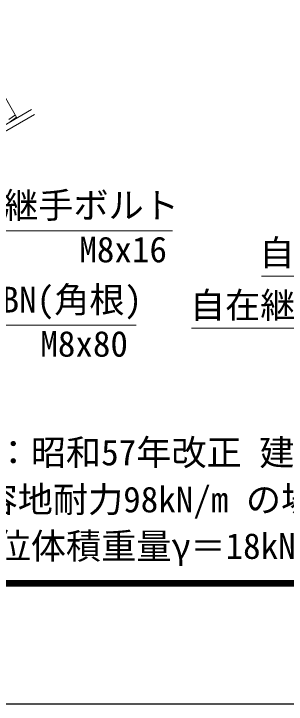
# Model space of a CAD drawing. Units: millimetres, scale not verified. Extents: x -4200 to 4200, y -2970 to 2970.
# Drawn here: x 246 to 754, y -2970 to -1681 of the extents above; entities that cross this region are included whole.
import ezdxf
from ezdxf.enums import TextEntityAlignment as Align

# ---------------------------------------------------------------- set-up
doc = ezdxf.new("R2010")
doc.units = ezdxf.units.MM
doc.header["$LTSCALE"] = 10
for name, color, linetype, lineweight in [('0-1_D-TTL-TXT', 7, 'Continuous', 25), ('0-2_D-STR-TXT', 7, 'Continuous', 13), ('0-4_D-STR3', 3, 'Continuous', 13), ('0-5_D-STR2', 7, 'Continuous', 13), ('0-C_D-TTL', 7, 'Continuous', 25)]:
    doc.layers.add(name, color=color, linetype=linetype, lineweight=lineweight)
doc.styles.add('ＭＳ ゴシック', font='')
doc.styles.get('ＭＳ ゴシック').set_extended_font_data('MS Gothic')

msp = doc.modelspace()

# ---------------------------------------------------------------- linework, layer by layer
at = {"layer": '0-2_D-STR-TXT'}
for p, q in [((75.05, -2086.19), (542.31, -2086.19)), ((707.95, -2171.31), (969.48, -2171.31)), ((72.25, -2262.27), (474.51, -2262.27)), ((577.37, -2268.38), (1100.42, -2268.38))]:
    msp.add_line(p, q, dxfattribs=at)
at = {"layer": '0-4_D-STR3'}
for p, q in [((251.33, -1874.07), (220.58, -1820.81)), ((236.48, -1878.83), (248.92, -1869.89)), ((239.09, -1882.86), (251.33, -1874.07))]:
    msp.add_line(p, q, dxfattribs=at)
at = {"layer": '0-5_D-STR2'}
for p, q in [((278.98, -1859.86), (49.83, -1992.16)), ((284.38, -1869.21), (55.23, -2001.51))]:
    msp.add_line(p, q, dxfattribs=at)
at = {"layer": '0-C_D-TTL', "color": 2}
msp.add_lwpolyline([(-4200.07, 2970.19), (4199.93, 2970.19), (4199.93, -2969.81), (-4200.07, -2969.81)], close=True, dxfattribs=at)
at = {"layer": '0-C_D-TTL'}
for points in [[(-3930.07, 2750.19), (3929.93, 2750.19), (3929.93, -2749.81), (-3930.07, -2749.81)], [(-3927.57, 2747.69), (3927.43, 2747.69), (3927.43, -2747.31), (-3927.57, -2747.31)], [(-3925.07, 2745.19), (3924.93, 2745.19), (3924.93, -2744.81), (-3925.07, -2744.81)], [(-3922.57, 2742.69), (3922.43, 2742.69), (3922.43, -2742.31), (-3922.57, -2742.31)], [(-3920.07, 2740.19), (3919.93, 2740.19), (3919.93, -2739.81), (-3920.07, -2739.81)]]:
    msp.add_lwpolyline(points, close=True, dxfattribs=at)

# ---------------------------------------------------------------- texts
at = {"layer": '0-1_D-TTL-TXT', "style": 'ＭＳ ゴシック'}
for s, p in [('（設計条件）風荷重：昭和57年改正 建築基準法・同施行令に基づく風圧力に準拠。（', (-378.11, -2538.5)), ('基礎条件）長期許容地耐力98kN/m の場合。', (-337.01, -2626.25)), ('（土質条件）土の単位体積重量γ＝18kN/m', (-378.11, -2713.14))]:
    msp.add_text(s, height=48.09, dxfattribs=at).set_placement(p, align=Align.BOTTOM_LEFT)
at = {"layer": '0-2_D-STR-TXT', "style": 'ＭＳ ゴシック'}
for s, p in [('自在継手ボルト', (94.87, -2077.29)), ('M8x16', (368.29, -2159.73)), ('自在継手', (703.98, -2165.79)), ('継手BN(角根)', (92.07, -2253.37)), ('自在継手用バンド', (574.67, -2263.65)), ('M8x80', (295.49, -2335.81))]:
    msp.add_text(s, height=48.09, dxfattribs=at).set_placement(p, align=Align.BOTTOM_LEFT)

doc.saveas('drawing.dxf')
